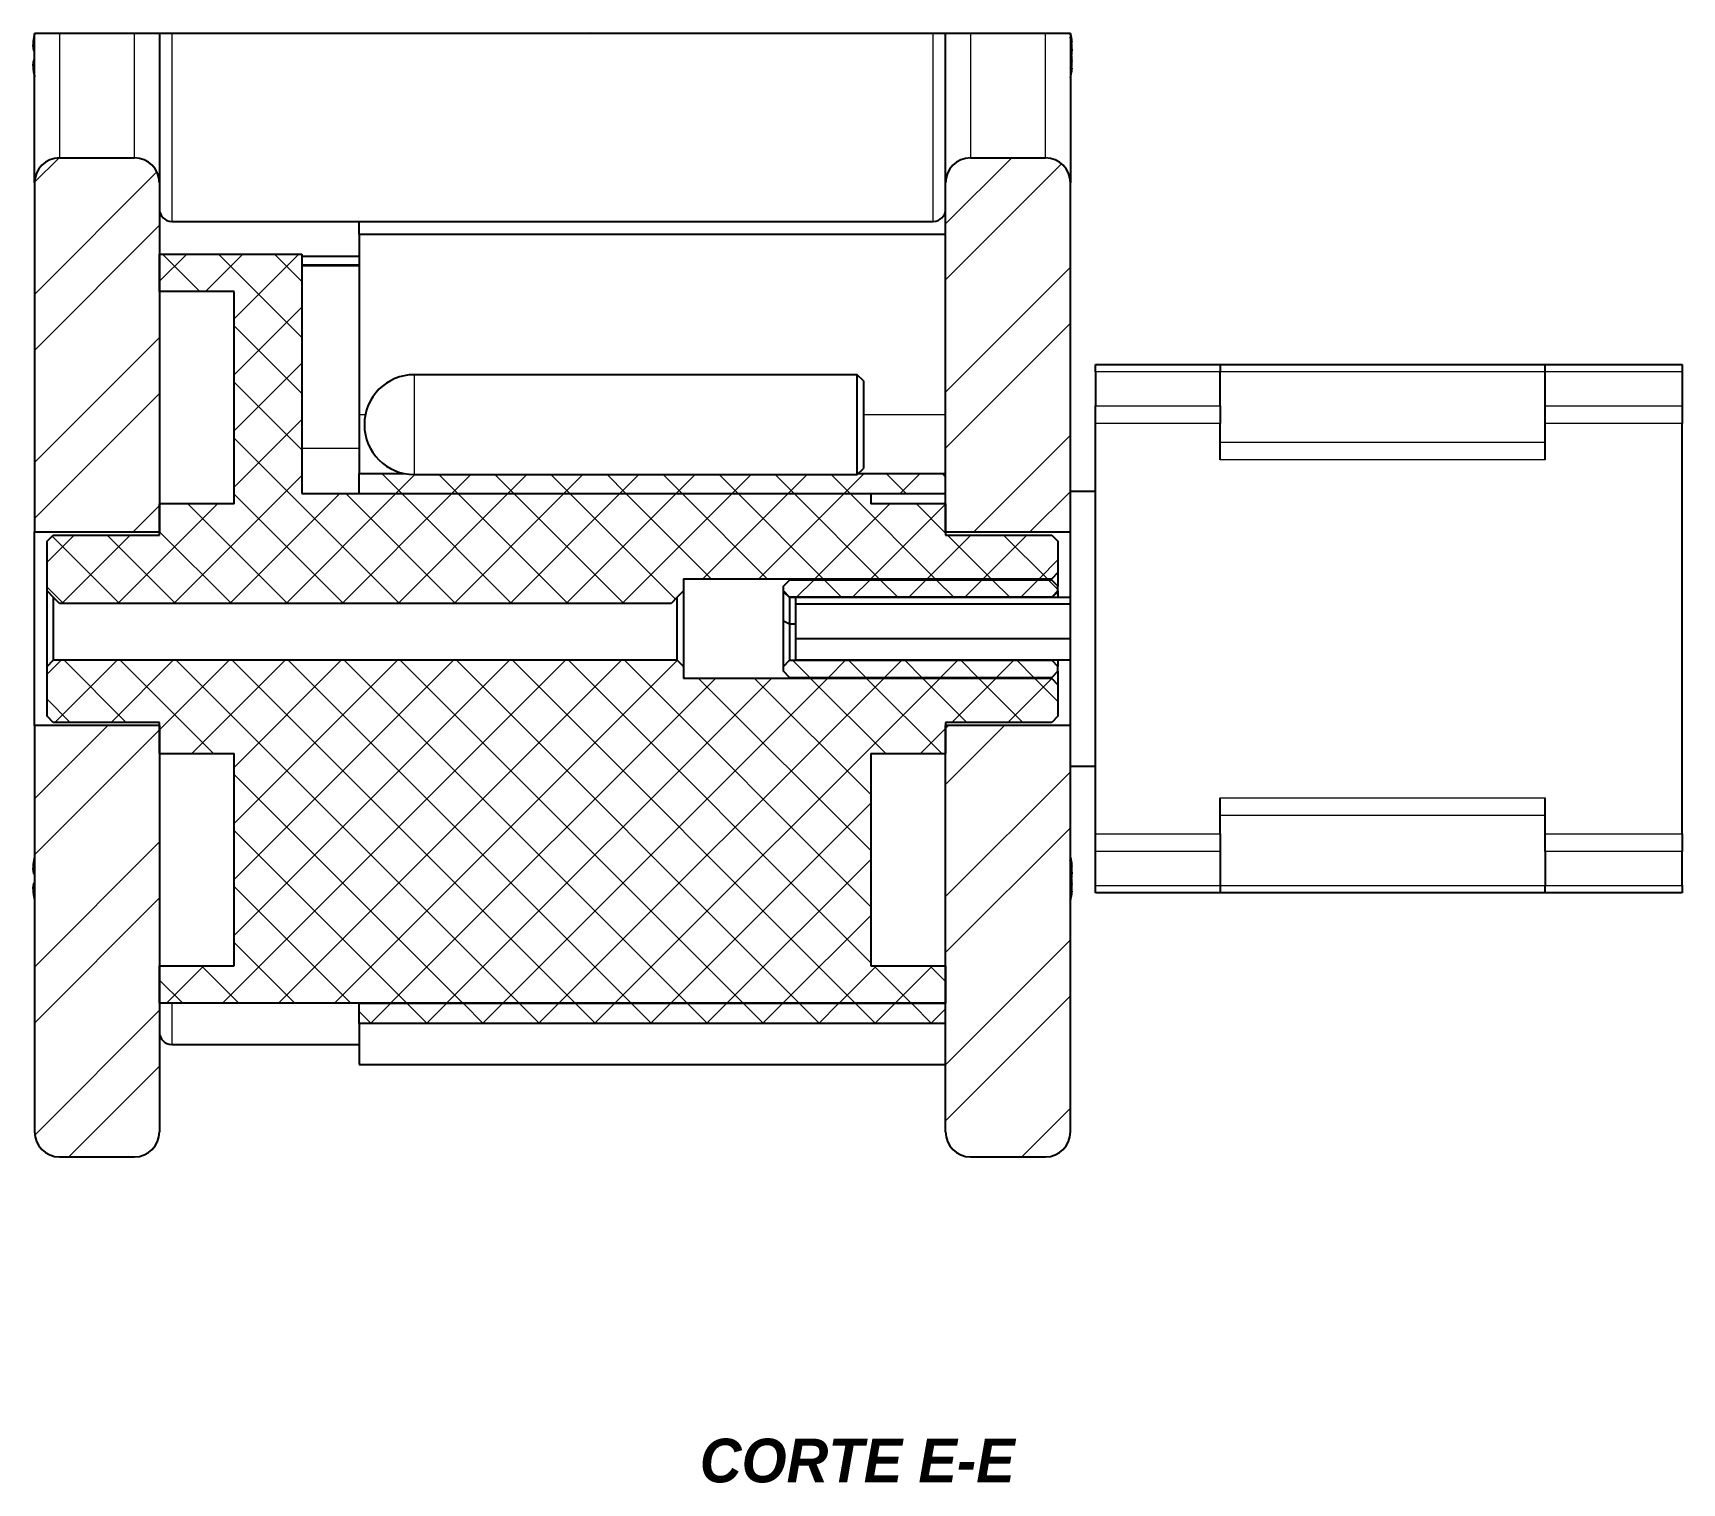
# Model space of a CAD drawing. Header units: millimetres. Extents: x 147 to 1155, y 137 to 770.
# Drawn here: x 975.9 to 1108.1, y 333.5 to 449.6 of the extents above; entities that cross this region are included whole.
import ezdxf

# ---------------------------------------------------------------- set-up
doc = ezdxf.new("R2010")
doc.units = ezdxf.units.MM
doc.linetypes.add('SLD-Solid', pattern=[0])
doc.layers.add('CHEIA', color=7, linetype='Continuous')
doc.styles.add('SLDTEXTSTYLE1', font='ARIALBI.TTF', dxfattribs={"width": 0.948})

# ---------------------------------------------------------------- blocks, each defined once
blk = doc.blocks.new('SW_HATCH_1')
at = {"color": 0, "linetype": 'SLD-Solid', "lineweight": 18}
for p, q in [((-7.86, 1.12), (-9.8, -0.82)), ((0, 0), (-9.8, -9.8)), ((68.47, 1.12), (63.2, -4.15)), ((72.49, 0.65), (63.2, -8.64)), ((0.2, -4.29), (-9.8, -14.29)), ((2.4, -6.58), (0.2, -8.78)), ((0.45, -6.58), (3.45, -9.58)), ((6.89, -6.58), (3.89, -9.58)), ((4.94, -6.58), (11.63, -13.26)), ((11.38, -6.58), (6.2, -11.76)), ((9.43, -6.58), (11.63, -8.77)), ((73.2, -7.62), (63.2, -17.62)), ((11.63, -10.82), (6.2, -16.25)), ((6.2, -12.33), (11.63, -17.75)), ((73.2, -12.11), (63.2, -22.11)), ((0.2, -13.27), (-9.8, -23.27)), ((11.63, -15.32), (6.2, -20.74)), ((6.2, -16.82), (11.63, -22.24)), ((0.2, -17.76), (-9.8, -27.76)), ((11.63, -19.81), (6.2, -25.23)), ((73.2, -21.09), (65.47, -28.83)), ((6.2, -21.31), (19.45, -34.55)), ((11.63, -24.3), (1.37, -34.55)), ((16.26, -24.15), (16.2, -24.21)), ((18.03, -24.15), (19.63, -25.75)), ((20.67, -24.23), (19.15, -25.75)), ((22.6, -24.23), (24.12, -25.75)), ((25.16, -24.23), (23.64, -25.75)), ((27.09, -24.23), (28.61, -25.75)), ((29.65, -24.23), (28.13, -25.75)), ((31.58, -24.23), (33.1, -25.75)), ((34.14, -24.23), (32.62, -25.75)), ((36.07, -24.23), (37.59, -25.75)), ((38.63, -24.23), (37.11, -25.75)), ((40.56, -24.23), (42.08, -25.75)), ((43.12, -24.23), (41.6, -25.75)), ((45.05, -24.23), (46.57, -25.75)), ((47.61, -24.23), (46.09, -25.75)), ((49.54, -24.23), (51.06, -25.75)), ((52.1, -24.23), (50.58, -25.75)), ((54.03, -24.23), (55.55, -25.75)), ((56.67, -24.15), (55.07, -25.75)), ((58.44, -24.15), (60.04, -25.75)), ((61.16, -24.15), (59.56, -25.75)), ((62.93, -24.15), (63.2, -24.43)), ((14.66, -25.75), (5.86, -34.55)), ((6.2, -25.8), (14.96, -34.55)), ((19.15, -25.75), (10.35, -34.55)), ((23.64, -25.75), (14.84, -34.55)), ((15.14, -25.75), (23.94, -34.55)), ((28.13, -25.75), (19.33, -34.55)), ((19.63, -25.75), (28.43, -34.55)), ((32.62, -25.75), (23.82, -34.55)), ((24.12, -25.75), (32.92, -34.55)), ((37.11, -25.75), (28.31, -34.55)), ((28.61, -25.75), (37.41, -34.55)), ((41.6, -25.75), (32.8, -34.55)), ((33.1, -25.75), (41.55, -34.2)), ((46.09, -25.75), (37.29, -34.55)), ((37.59, -25.75), (44.41, -32.58)), ((42.08, -25.75), (48.9, -32.58)), ((50.58, -25.75), (43.75, -32.58)), ((46.57, -25.75), (53.39, -32.58)), ((55.07, -25.75), (48.24, -32.58)), ((51.06, -25.75), (57.88, -32.58)), ((55.55, -25.75), (62.37, -32.58)), ((73.2, -25.58), (69.96, -28.83)), ((4.85, -26.58), (-3.12, -34.55)), ((0.2, -26.74), (-1.89, -28.83)), ((0.36, -26.58), (0.2, -26.74)), ((2.49, -26.58), (10.47, -34.55)), ((58.73, -26.58), (52.73, -32.58)), ((63.2, -26.6), (57.22, -32.58)), ((60.86, -26.58), (63.2, -28.92)), ((0.2, -28.78), (5.98, -34.55)), ((-6.63, -29.08), (-8.8, -31.25)), ((-8.39, -29.17), (-3, -34.55)), ((-2.14, -29.08), (-7.61, -34.55)), ((-3.99, -29.08), (1.49, -34.55)), ((65.22, -29.08), (61.72, -32.58)), ((63.36, -29.08), (66.86, -32.58)), ((69.71, -29.08), (66.21, -32.58)), ((67.85, -29.08), (71.35, -32.58)), ((72.2, -31.07), (70.7, -32.58)), ((52.63, -32.68), (51.26, -34.05)), ((53.49, -32.68), (54.87, -34.05)), ((57.12, -32.68), (55.75, -34.05)), ((57.98, -32.68), (59.36, -34.05)), ((61.62, -32.68), (60.24, -34.05)), ((62.47, -32.68), (63.85, -34.05)), ((66.11, -32.68), (64.73, -34.05)), ((66.96, -32.68), (68.34, -34.05)), ((70.6, -32.68), (69.22, -34.05)), ((71.45, -32.68), (72.2, -33.43)), ((-8.8, -33.25), (-7.49, -34.55)), ((-7.67, -39.1), (-8.8, -40.23)), ((-3.18, -39.1), (-8.16, -44.08)), ((-7.43, -39.1), (-2.46, -44.08)), ((1.31, -39.1), (-3.67, -44.08)), ((-2.94, -39.1), (4.53, -46.58)), ((5.8, -39.1), (0.2, -44.7)), ((1.55, -39.1), (29.02, -66.58)), ((10.29, -39.1), (2.81, -46.58)), ((32.74, -39.1), (5.26, -66.58)), ((6.04, -39.1), (33.51, -66.58)), ((28.25, -39.1), (6.2, -61.15)), ((23.76, -39.1), (6.2, -56.66)), ((19.27, -39.1), (6.2, -52.17)), ((14.78, -39.1), (6.2, -47.68)), ((37.23, -39.1), (9.75, -66.58)), ((10.53, -39.1), (38, -66.58)), ((41.71, -39.11), (14.24, -66.58)), ((15.02, -39.1), (42.49, -66.58)), ((19.51, -39.1), (46.98, -66.58)), ((24, -39.1), (51.47, -66.58)), ((28.49, -39.1), (55.96, -66.58)), ((32.98, -39.1), (57.2, -63.33)), ((37.47, -39.1), (57.2, -58.84)), ((50.94, -39.1), (52.31, -40.48)), ((55.19, -39.1), (53.82, -40.48)), ((55.43, -39.1), (56.8, -40.48)), ((59.68, -39.1), (58.31, -40.48)), ((59.92, -39.1), (61.29, -40.48)), ((64.17, -39.1), (62.8, -40.48)), ((64.41, -39.1), (65.78, -40.48)), ((68.66, -39.1), (67.29, -40.48)), ((68.9, -39.1), (70.27, -40.48)), ((44.73, -40.58), (18.73, -66.58)), ((49.22, -40.58), (23.22, -66.58)), ((53.72, -40.58), (27.72, -66.58)), ((58.21, -40.58), (32.21, -66.58)), ((62.7, -40.58), (36.7, -66.58)), ((43.43, -40.58), (57.2, -54.35)), ((47.92, -40.58), (57.2, -49.86)), ((52.41, -40.58), (58.41, -46.58)), ((56.9, -40.58), (62.9, -46.58)), ((61.39, -40.58), (64.89, -44.08)), ((67.19, -40.58), (63.69, -44.08)), ((65.88, -40.58), (69.38, -44.08)), ((71.68, -40.58), (68.18, -44.08)), ((70.37, -40.58), (72.2, -42.41)), ((-8.8, -42.23), (-6.95, -44.08)), ((-3.92, -44.33), (-9.8, -50.21)), ((0.2, -44.7), (-9.8, -54.7)), ((63.2, -44.56), (61.19, -46.58)), ((63.44, -44.33), (63.2, -44.56)), ((67.93, -44.33), (63.2, -49.05)), ((6.2, -48.25), (24.53, -66.58)), ((73.2, -48.03), (63.2, -58.03)), ((57.2, -50.56), (41.19, -66.58)), ((6.2, -52.74), (20.04, -66.58)), ((73.2, -52.52), (63.2, -62.52)), ((0.2, -53.68), (-9.8, -63.68)), ((57.2, -55.05), (45.68, -66.58)), ((6.2, -57.23), (15.55, -66.58)), ((0.2, -58.17), (-9.8, -68.17)), ((57.2, -59.54), (50.17, -66.58)), ((6.2, -61.72), (11.06, -66.58)), ((73.2, -61.5), (63.2, -71.5)), ((0.2, -64.7), (2.08, -66.58)), ((3.77, -63.58), (0.77, -66.58)), ((3.57, -63.58), (6.57, -66.58)), ((57.66, -63.58), (54.66, -66.58)), ((57.45, -63.58), (60.45, -66.58)), ((62.15, -63.58), (59.15, -66.58)), ((61.94, -63.58), (63.2, -64.84)), ((73.2, -65.99), (63.2, -75.99)), ((0.2, -67.15), (-9.78, -77.13)), ((16.2, -67.23), (17.18, -68.2)), ((18.71, -66.6), (17.11, -68.2)), ((20.07, -66.6), (21.67, -68.2)), ((23.2, -66.6), (21.6, -68.2)), ((24.56, -66.6), (26.16, -68.2)), ((27.69, -66.6), (26.09, -68.2)), ((29.05, -66.6), (30.65, -68.2)), ((32.18, -66.6), (30.58, -68.2)), ((33.54, -66.6), (35.14, -68.2)), ((36.67, -66.6), (35.07, -68.2)), ((38.03, -66.6), (39.63, -68.2)), ((41.16, -66.6), (39.56, -68.2)), ((42.52, -66.6), (44.12, -68.2)), ((45.65, -66.6), (44.05, -68.2)), ((47.01, -66.6), (48.61, -68.2)), ((50.14, -66.6), (48.54, -68.2)), ((51.5, -66.6), (53.1, -68.2)), ((54.63, -66.6), (53.03, -68.2)), ((55.99, -66.6), (57.59, -68.2)), ((59.12, -66.6), (57.52, -68.2)), ((60.48, -66.6), (62.08, -68.2)), ((63.2, -67.01), (62.01, -68.2)), ((0.2, -71.64), (-7.04, -78.88)), ((73.2, -74.97), (69.3, -78.88))]:
    blk.add_line(p, q, dxfattribs=at)

msp = doc.modelspace()

# ---------------------------------------------------------------- linework, layer by layer
at = {"color": 8, "linetype": 'SLD-Solid', "lineweight": 18}
for p, q in [((978.05, 449.602), (978.05, 439.62)), ((984.05, 439.62), (984.05, 449.602)), ((987.05, 449.602), (987.05, 434.54)), ((1048.05, 434.54), (1048.05, 449.602)), ((1051.05, 449.602), (1051.05, 439.62)), ((1057.05, 439.62), (1057.05, 449.602)), ((997.473, 431.099), (1002.05, 431.099)), ((1002.05, 430.969), (997.473, 430.969)), ((1006.473, 422.264), (1006.473, 418.264)), ((1071.05, 422.485), (1061.05, 422.485)), ((1097.09, 422.485), (1071.05, 422.485)), ((1108.05, 422.485), (1097.09, 422.485)), ((1002.05, 419.082), (1002.557, 419.082)), ((1042.473, 419.082), (1049.05, 419.082)), ((1061.05, 419.767), (1071.05, 419.767)), ((1097.09, 419.767), (1108.05, 419.767)), ((1006.473, 418.264), (1006.473, 414.264)), ((1071.05, 418.353), (1061.05, 418.353)), ((1108.05, 418.353), (1097.09, 418.353)), ((997.473, 416.371), (1002.05, 416.371)), ((1071.05, 416.867), (1097.09, 416.867)), ((1097.09, 415.453), (1071.05, 415.453)), ((1071.05, 388.388), (1097.09, 388.388)), ((1097.09, 386.974), (1071.05, 386.974)), ((1061.05, 385.488), (1071.05, 385.488)), ((1097.09, 385.488), (1108.05, 385.488)), ((1071.05, 384.074), (1061.05, 384.074)), ((1108.05, 384.074), (1097.09, 384.074)), ((1061.05, 381.356), (1071.05, 381.356)), ((1071.05, 381.356), (1097.09, 381.356)), ((1097.09, 381.356), (1108.05, 381.356)), ((987.05, 371.92), (987.05, 368.62))]:
    msp.add_line(p, q, dxfattribs=at)
at = {"layer": 'CHEIA', "color": 3}
for p, q in [((976.05, 437.62), (976.05, 449.602)), ((984.05, 449.602), (978.05, 449.602)), ((986.05, 449.602), (986.05, 437.62)), ((1048.05, 449.602), (987.05, 449.602)), ((1020.65, 449.63), (1020.601, 449.602)), ((1049.05, 437.62), (1049.05, 449.602)), ((1057.05, 449.602), (1051.05, 449.602)), ((1059.05, 449.602), (1059.05, 437.62)), ((1059.05, 449.327), (1059.106, 449.331)), ((976.05, 448.185), (975.994, 448.192)), ((1059.134, 448.836), (1059.176, 448.841)), ((976.05, 447.495), (975.994, 447.489)), ((1059.05, 447.432), (1059.176, 447.427)), ((1059.05, 446.96), (1059.106, 446.954)), ((978.05, 439.62), (984.05, 439.62)), ((1051.05, 439.62), (1057.05, 439.62)), ((976.05, 437.62), (976.05, 409.67)), ((986.05, 437.62), (986.05, 409.67)), ((1049.05, 409.67), (1049.05, 437.62)), ((1059.05, 412.92), (1059.05, 437.62)), ((987.05, 434.54), (1048.05, 434.54)), ((1002.05, 433.511), (1002.05, 434.54)), ((1002.05, 433.511), (1049.05, 433.511)), ((1002.05, 433.511), (1002.05, 419.082)), ((986.05, 431.92), (997.473, 431.92)), ((986.05, 428.92), (986.05, 431.92)), ((997.473, 431.92), (997.473, 412.745)), ((1002.05, 431.725), (997.473, 431.725)), ((992.05, 428.92), (986.05, 428.92)), ((992.05, 411.92), (992.05, 428.92)), ((1061.05, 423.07), (1071.05, 423.07)), ((1061.05, 422.485), (1061.05, 423.07)), ((1071.05, 423.07), (1071.05, 422.485)), ((1071.05, 423.07), (1097.09, 423.07)), ((1097.09, 423.07), (1108.05, 423.07)), ((1097.09, 422.485), (1097.09, 423.07)), ((1108.05, 423.07), (1108.05, 422.485)), ((1041.973, 422.264), (1006.473, 422.264)), ((1042.473, 421.764), (1041.973, 422.264)), ((1041.973, 414.264), (1041.973, 422.264)), ((1042.473, 421.764), (1042.473, 414.764)), ((1061.05, 422.485), (1061.05, 419.767)), ((1071.05, 419.767), (1071.05, 422.485)), ((1097.09, 419.767), (1097.09, 422.485)), ((1108.05, 422.485), (1108.05, 419.767)), ((1002.05, 419.082), (1002.05, 414.345)), ((1061.05, 418.353), (1061.05, 419.767)), ((1071.05, 419.767), (1071.05, 418.353)), ((1097.09, 418.353), (1097.09, 419.767)), ((1108.05, 419.767), (1108.05, 418.353)), ((1061.05, 385.488), (1061.05, 418.353)), ((1071.05, 415.453), (1071.05, 418.353)), ((1097.09, 415.453), (1097.09, 418.353)), ((1108.05, 385.488), (1108.05, 418.353)), ((1002.05, 414.345), (1005.673, 414.345)), ((1002.05, 412.745), (1002.05, 414.345)), ((1006.473, 414.264), (1041.973, 414.264)), ((1041.973, 414.264), (1042.473, 414.764)), ((1042.054, 414.345), (1049.05, 414.345)), ((1049.05, 412.745), (1049.05, 414.345)), ((997.473, 412.745), (1043.05, 412.745)), ((1002.05, 412.745), (1049.05, 412.745)), ((1043.05, 412.745), (1043.05, 411.92)), ((1061.05, 412.92), (1059.05, 412.92)), ((1059.05, 390.92), (1059.05, 412.92)), ((986.05, 409.42), (986.05, 411.92)), ((992.05, 411.92), (986.05, 411.92)), ((1049.05, 411.92), (1043.05, 411.92)), ((1049.05, 411.92), (1049.05, 409.42)), ((976.05, 409.67), (986.05, 409.67)), ((976.05, 394.17), (976.05, 409.67)), ((1049.05, 409.67), (1059.05, 409.67)), ((977.05, 408.92), (977.55, 409.42)), ((977.05, 404.945), (977.05, 408.92)), ((977.55, 409.42), (986.05, 409.42)), ((1049.05, 409.42), (1057.55, 409.42)), ((1057.55, 409.42), (1058.05, 408.92)), ((1058.05, 408.92), (1058.05, 406.42)), ((1028.05, 405.92), (1057.55, 405.92)), ((1028.05, 405.92), (1028.05, 404.945)), ((1036.05, 405.32), (1036.55, 405.82)), ((1057.55, 405.82), (1036.55, 405.82)), ((1058.05, 406.42), (1057.55, 405.92)), ((1057.55, 405.82), (1057.55, 405.92)), ((1057.55, 405.82), (1058.05, 405.32)), ((1058.05, 406.42), (1058.05, 405.32)), ((977.05, 404.945), (977.55, 404.445)), ((977.05, 398.895), (977.05, 404.945)), ((977.55, 404.445), (977.55, 399.395)), ((978.05, 403.945), (977.55, 404.445)), ((1027.55, 404.445), (1027.05, 403.945)), ((1028.05, 404.945), (1027.55, 404.445)), ((1027.55, 399.395), (1027.55, 404.445)), ((1028.05, 404.945), (1028.05, 398.895)), ((1036.05, 404.945), (1036.05, 405.32)), ((1036.05, 404.884), (1036.05, 404.945)), ((1036.55, 404.445), (1036.05, 404.945)), ((1036.05, 404.884), (1036.55, 404.419)), ((1036.05, 402.528), (1036.05, 404.884)), ((1036.55, 404.445), (1036.55, 404.419)), ((1057.55, 404.445), (1036.55, 404.445)), ((1037.05, 404.419), (1036.55, 404.419)), ((1036.55, 404.419), (1036.55, 402.286)), ((1059.05, 404.42), (1037.05, 404.42)), ((1037.05, 403.898), (1037.05, 404.42)), ((1058.05, 404.945), (1057.55, 404.445)), ((1058.05, 404.884), (1057.55, 404.419)), ((1057.55, 404.419), (1057.55, 404.445)), ((1058.05, 404.945), (1058.05, 405.32)), ((1058.05, 404.945), (1058.05, 404.884)), ((1058.05, 404.884), (1058.05, 404.42)), ((1027.05, 403.945), (978.05, 403.945)), ((1059.05, 403.898), (1037.05, 403.898)), ((1037.05, 401.11), (1037.05, 403.898)), ((1036.55, 402.286), (1036.05, 402.528)), ((1036.05, 398.895), (1036.05, 402.528)), ((1036.55, 402.286), (1036.55, 399.395)), ((1037.05, 402.286), (1036.55, 402.286)), ((1037.05, 399.42), (1037.05, 401.11)), ((1059.05, 401.11), (1037.05, 401.11)), ((977.05, 398.895), (977.55, 399.395)), ((1027.55, 399.395), (977.55, 399.395)), ((1027.55, 399.395), (1028.05, 398.895)), ((1036.05, 398.895), (1036.55, 399.395)), ((1036.55, 399.395), (1057.55, 399.395)), ((1037.05, 399.42), (1059.05, 399.42)), ((1057.55, 399.395), (1057.55, 399.42)), ((1057.55, 399.395), (1058.05, 398.895)), ((1058.05, 399.42), (1058.05, 398.895)), ((977.05, 394.92), (977.05, 398.895)), ((1028.05, 398.895), (1028.05, 397.92)), ((1057.55, 397.92), (1028.05, 397.92)), ((1036.05, 398.52), (1036.05, 398.895)), ((1036.55, 398.02), (1036.05, 398.52)), ((1036.55, 398.02), (1057.55, 398.02)), ((1058.05, 398.52), (1057.55, 398.02)), ((1057.55, 397.92), (1057.55, 398.02)), ((1057.55, 397.92), (1058.05, 397.42)), ((1058.05, 398.52), (1058.05, 398.895)), ((1058.05, 398.52), (1058.05, 397.42)), ((1058.05, 397.42), (1058.05, 394.92)), ((986.05, 394.17), (976.05, 394.17)), ((976.05, 394.17), (976.05, 361.62)), ((977.55, 394.42), (977.05, 394.92)), ((986.05, 394.42), (977.55, 394.42)), ((986.05, 391.92), (986.05, 394.42)), ((986.05, 394.17), (986.05, 361.62)), ((1057.55, 394.42), (1049.05, 394.42)), ((1049.05, 394.42), (1049.05, 391.92)), ((1059.05, 394.17), (1049.05, 394.17)), ((1049.05, 361.62), (1049.05, 394.17)), ((1058.05, 394.92), (1057.55, 394.42)), ((986.05, 391.92), (992.05, 391.92)), ((992.05, 374.92), (992.05, 391.92)), ((1043.05, 391.92), (1049.05, 391.92)), ((1043.05, 391.92), (1043.05, 374.92)), ((1059.05, 390.92), (1061.05, 390.92)), ((1059.05, 361.62), (1059.05, 390.92)), ((1071.05, 385.488), (1071.05, 388.388)), ((1097.09, 385.488), (1097.09, 388.388)), ((1061.05, 384.074), (1061.05, 385.488)), ((1071.05, 385.488), (1071.05, 384.074)), ((1097.09, 384.074), (1097.09, 385.488)), ((1108.05, 385.488), (1108.05, 384.074)), ((1059.05, 383.407), (1059.106, 383.411)), ((1061.05, 381.356), (1061.05, 384.074)), ((1071.05, 384.074), (1071.05, 381.356)), ((1097.09, 384.074), (1097.09, 381.356)), ((1108.05, 381.356), (1108.05, 384.074)), ((976.05, 382.265), (975.994, 382.272)), ((1059.134, 382.916), (1059.176, 382.921)), ((976.05, 381.575), (975.994, 381.569)), ((1059.05, 381.512), (1059.176, 381.507)), ((1059.05, 381.04), (1059.106, 381.034)), ((1061.05, 380.77), (1061.05, 381.356)), ((1071.05, 380.77), (1061.05, 380.77)), ((1071.05, 381.356), (1071.05, 380.77)), ((1097.09, 380.77), (1071.05, 380.77)), ((1097.09, 380.77), (1097.09, 381.356)), ((1108.05, 380.77), (1097.09, 380.77)), ((1108.05, 381.356), (1108.05, 380.77)), ((986.05, 374.92), (992.05, 374.92)), ((986.05, 371.92), (986.05, 374.92)), ((1043.05, 374.92), (1049.05, 374.92)), ((1049.05, 374.92), (1049.05, 371.92)), ((1049.05, 371.92), (986.05, 371.92)), ((1002.05, 371.895), (1002.05, 371.92)), ((1049.05, 371.895), (1002.05, 371.895)), ((1002.05, 370.294), (1002.05, 371.895)), ((1049.05, 370.294), (1049.05, 371.895)), ((1049.05, 370.294), (1002.05, 370.294)), ((1002.05, 370.294), (1002.05, 367.02)), ((987.05, 368.62), (1002.05, 368.62)), ((1002.05, 367.02), (1049.05, 367.02)), ((978.05, 359.62), (984.05, 359.62)), ((1051.05, 359.62), (1057.05, 359.62))]:
    msp.add_line(p, q, dxfattribs=at)
at = {"layer": 'CHEIA', "color": 3, "flags": 128}
for points in [[(1059.05, 446.063), (1059.051, 446.066), (1059.142, 446.528)], [(1059.142, 383.233), (1059.051, 383.695), (1059.05, 383.698)], [(1059.05, 380.143), (1059.051, 380.146), (1059.142, 380.608)]]:
    msp.add_lwpolyline(points, dxfattribs=at)
at = {"layer": 'CHEIA', "color": 3}
for centre, radius, start, end in [((981.879, 448.366), 5.961, 170.90735, 177.6962), ((983.525, 447.824), 7.676, 166.60931, 168.85204), ((1053.657, 447.777), 5.599, 13.26567, 16.07108), ((1051.492, 447.847), 7.757, 11.02538, 13.07158), ((1051.25, 447.84), 8, 9.44527, 12.71863), ((1056.249, 448.672), 2.932, 3.29295, 12.97964), ((978.095, 448.76), 2.177, 184.07359, 195.14196), ((976.664, 447.611), 0.887, 133.83662, 139.12651), ((1051.304, 447.978), 7.878, 2.01265, 7.9094), ((1053.978, 448.484), 5.204, 350.25049, 357.46944), ((1058.96, 448.903), 0.225, 323.69064, 343.99632), ((978.095, 446.92), 2.177, 164.85804, 175.92641), ((981.879, 447.315), 5.961, 182.3038, 189.09265), ((976.664, 448.069), 0.887, 220.87349, 226.16338), ((1058.441, 448.37), 1.016, 306.85341, 310.93804), ((1056.326, 447.876), 2.929, 338.41842, 341.64657), ((1058.919, 446.759), 0.27, 17.41759, 46.01699), ((1056.249, 447.009), 2.932, 347.02036, 356.70705), ((1051.298, 447.704), 7.883, 354.23348, 357.98633), ((1054.01, 447.199), 5.171, 2.51835, 7.12097), ((983.525, 447.857), 7.676, 191.14802, 193.14712), ((978.05, 437.62), 2, 90, 180), ((984.05, 437.62), 2, 0, 90), ((1051.05, 437.62), 2, 90, 180), ((1057.05, 437.62), 2, 0, 90), ((987.05, 435.54), 1, 180, 270), ((1048.05, 435.54), 1, 270, 0), ((1006.473, 418.264), 4, 90, 270), ((981.879, 382.446), 5.961, 170.90735, 177.6962), ((983.525, 381.904), 7.676, 166.85288, 168.85198), ((1053.655, 381.856), 5.601, 13.26618, 16.07056), ((1051.493, 381.927), 7.757, 11.02531, 13.02343), ((1056.249, 382.752), 2.932, 3.29295, 12.97964), ((978.095, 382.84), 2.177, 184.07359, 195.14196), ((976.664, 381.691), 0.887, 133.83662, 139.12651), ((1051.304, 382.058), 7.878, 2.01265, 7.9094), ((1053.978, 382.564), 5.204, 350.25049, 357.46944), ((1058.96, 382.983), 0.225, 323.69064, 343.99632), ((1054.01, 381.279), 5.171, 2.51835, 7.12097), ((978.095, 381), 2.177, 164.85804, 175.92641), ((981.879, 381.395), 5.961, 182.3038, 189.09265), ((976.664, 382.149), 0.887, 220.87349, 226.16338), ((1058.441, 382.45), 1.016, 306.85341, 310.93804), ((1056.326, 381.956), 2.929, 338.41842, 341.64657), ((1058.919, 380.839), 0.27, 17.41759, 46.01699), ((1056.249, 381.089), 2.932, 347.02036, 356.70705), ((1051.298, 381.784), 7.883, 354.23349, 357.98633), ((983.525, 381.937), 7.676, 191.14802, 193.14712), ((987.05, 369.62), 1, 180, 270), ((978.05, 361.62), 2, 180, 270), ((984.05, 361.62), 2, 270, 0), ((1051.05, 361.62), 2, 180, 270), ((1057.05, 361.62), 2, 270, 0)]:
    msp.add_arc(centre, radius, start, end, dxfattribs=at)
for points, knots in [([(978.05, 449.602), (977.945, 449.602), (977.84, 449.602), (977.641, 449.602), (977.547, 449.602), (977.374, 449.602), (977.292, 449.602), (977.143, 449.602), (977.075, 449.602), (976.885, 449.602), (976.776, 449.602), (976.59, 449.602), (976.51, 449.602), (976.372, 449.602), (976.314, 449.602), (976.216, 449.602), (976.176, 449.602), (976.081, 449.602), (976.05, 449.602), (976.05, 449.602)], [0, 0, 0, 0, 0.0625, 0.0625, 0.125, 0.125, 0.1875, 0.1875, 0.25, 0.25, 0.375, 0.375, 0.5, 0.5, 0.625, 0.625, 0.75, 0.75, 1, 1, 1, 1]), ([(986.05, 449.602), (986.05, 449.602), (986.019, 449.602), (985.891, 449.602), (985.796, 449.602), (985.589, 449.602), (985.509, 449.602), (985.321, 449.602), (985.212, 449.602), (984.958, 449.602), (984.81, 449.602), (984.463, 449.602), (984.259, 449.602), (984.05, 449.602)], [0, 0, 0, 0, 0.25, 0.25, 0.5, 0.5, 0.625, 0.625, 0.75, 0.75, 0.875, 0.875, 1, 1, 1, 1]), ([(987.05, 449.602), (986.938, 449.602), (986.715, 449.602), (986.417, 449.602), (986.191, 449.602), (986.068, 449.602), (986.055, 449.602), (986.05, 449.602)], [0, 0, 0, 0, 0.21209, 0.4242778, 0.6372638, 0.8520547, 1, 1, 1, 1]), ([(1049.05, 449.602), (1049.049, 449.602), (1049.044, 449.602), (1048.968, 449.602), (1048.769, 449.602), (1048.487, 449.602), (1048.232, 449.602), (1048.085, 449.602), (1048.05, 449.602)], [0, 0, 0, 0, 0.0689016, 0.2869934, 0.5043296, 0.7199, 0.9335022, 1, 1, 1, 1]), ([(1051.05, 449.602), (1051.041, 449.602), (1050.925, 449.602), (1050.669, 449.602), (1050.26, 449.602), (1049.741, 449.602), (1049.187, 449.602), (1049.103, 449.602), (1049.05, 449.602)], [0, 0, 0, 0, 0.005633, 0.0700215, 0.1547317, 0.291597, 0.5568414, 1, 1, 1, 1]), ([(1059.05, 449.602), (1059, 449.602), (1058.921, 449.602), (1058.411, 449.602), (1057.928, 449.602), (1057.523, 449.602), (1057.202, 449.602), (1057.071, 449.602), (1057.05, 449.602)], [0, 0, 0, 0, 0.4303803, 0.6874751, 0.8037197, 0.9212375, 0.9870475, 1, 1, 1, 1])]:
    msp.add_open_spline(points, degree=3, knots=knots, dxfattribs=at)

# ---------------------------------------------------------------- block references
at = {"color": 5, "linetype": 'SLD-Solid', "lineweight": 18}
msp.add_blockref('SW_HATCH_1', (985.847, 438.498), dxfattribs=at)

# ---------------------------------------------------------------- texts
at = {"color": 5, "linetype": 'SLD-Solid', "lineweight": 35, "insert": (1041.969, 337.051), "char_height": 3.5, "attachment_point": 2, "style": 'SLDTEXTSTYLE1'}
msp.add_mtext('CORTE E-E', dxfattribs=at)

doc.saveas('drawing.dxf')
